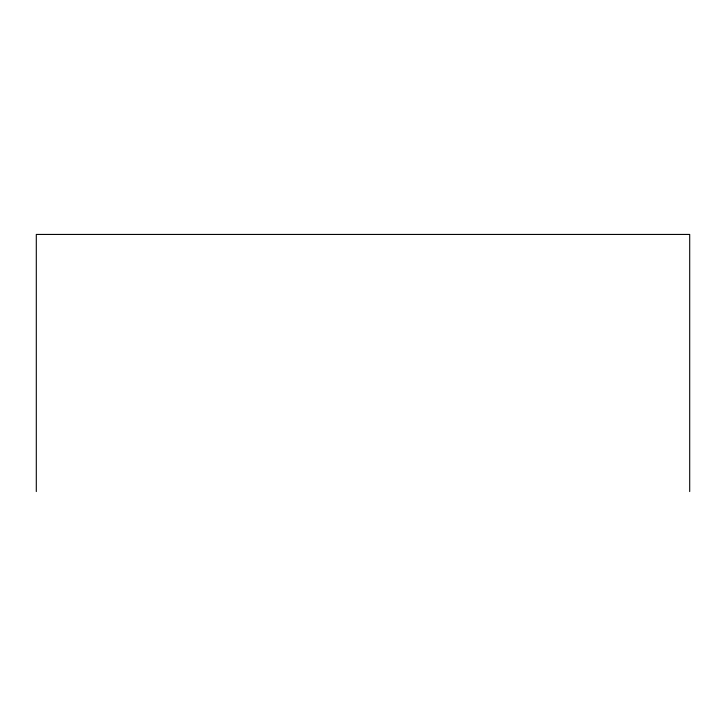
<?xml version="1.0" encoding="UTF-8"?>
<svg xmlns="http://www.w3.org/2000/svg" width="726" height="726" viewBox="0 0 726 726"><rect width="100%" height="100%" fill="white"/><g stroke="black" fill="none" stroke-linecap="round" stroke-linejoin="round"><path stroke-width="1.09" d="M689.7 491.566L689.7 234.434L36.3 234.434L36.3 491.566"/></g></svg>
